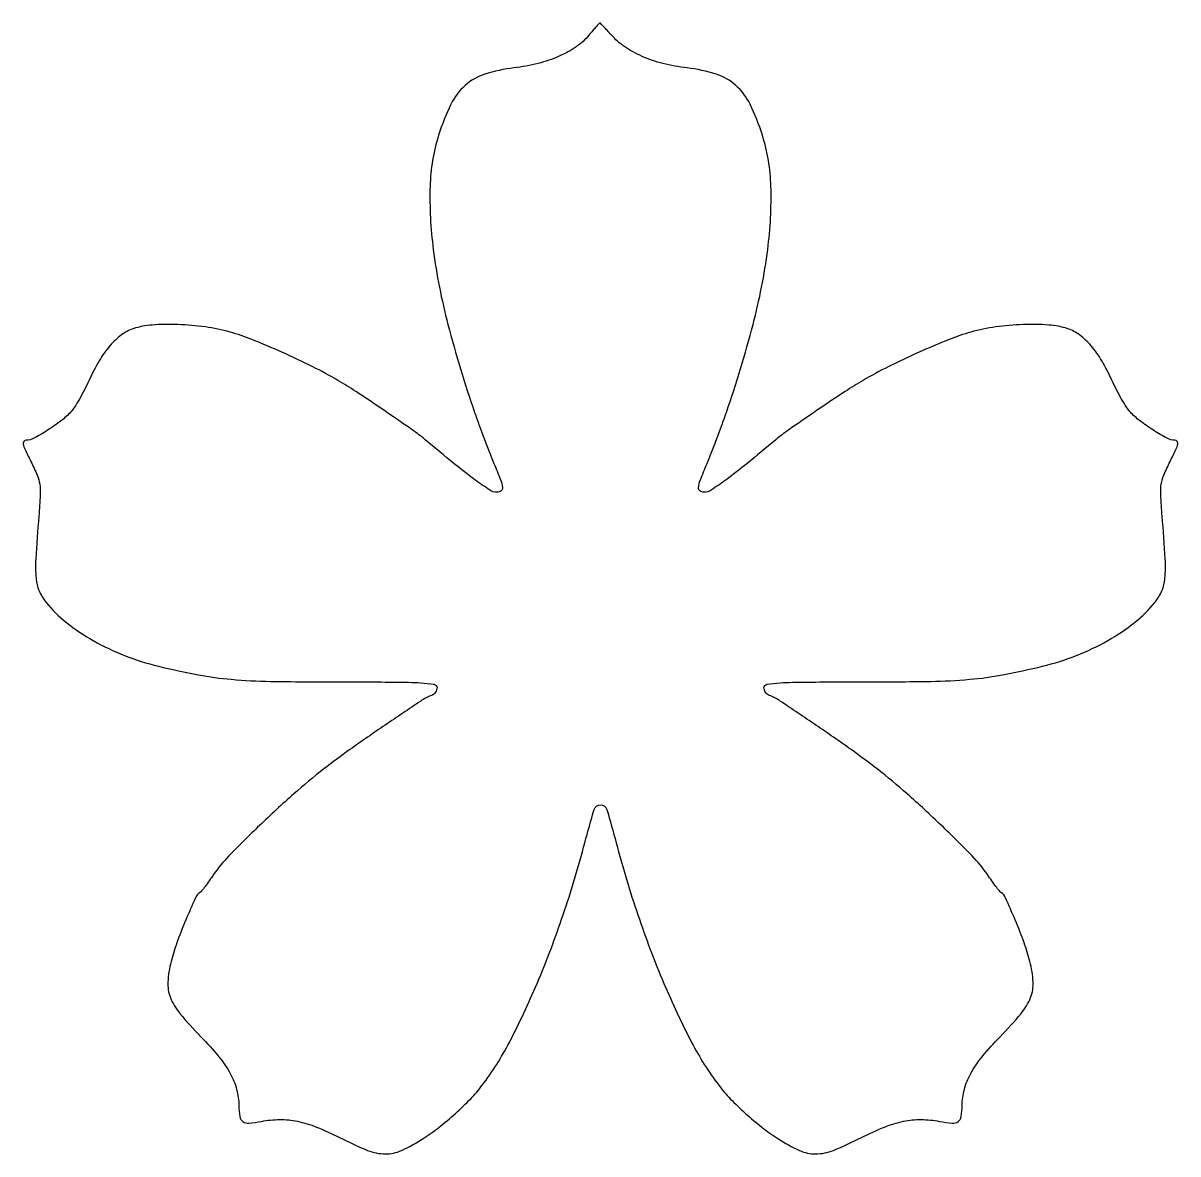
# Model space of a CAD drawing. Extents: x 1 to 333, y 1 to 326.
import ezdxf

# ---------------------------------------------------------------- set-up
doc = ezdxf.new("R2010")
doc.units = 0

msp = doc.modelspace()

# ---------------------------------------------------------------- linework, layer by layer
msp.add_lwpolyline([(163.690195, 322.472092, -0.069194), (160.021054, 319.124528, -0.047444), (155.085798, 316.385846, -0.041845), (149.058192, 314.333649, -0.030715), (142.111858, 313.047332, 0.046896), (133.719702, 311.211018, 0.105389), (128.088523, 307.993215, 0.097679), (124.003124, 302.584512, 0.036564), (120.468755, 293.711748, 0.069823), (117.995721, 279.001528, 0.039036), (118.920766, 260.841386, 0.032075), (123.14097, 239.253657, 0.0187), (130.80312, 214, 0.004276), (132.117276, 210.291167, 0.003071), (133.646138, 206.169789, 0.003101), (135.149917, 202.264551, 0.006681), (136.366678, 199.280132, -0.006383), (138.337289, 194.454907, -0.067182), (138.844469, 192.389505, -0.26048), (138.431493, 191.420839, -0.170127), (137.25, 191.02782, -0.140607), (135.177083, 191.658341, -0.014105), (130.872566, 194.621395, -0.01311), (124.965038, 199.18073, -0.004433), (116.600324, 206.117977, 0.022886), (112.95045, 208.924325, 0.002964), (104.849905, 214.511382, 0.003502), (96.641717, 220.017422, 0.014003), (91.5, 223.211365, 0.016738), (84.245741, 227.121545, 0.010068), (75.401251, 231.293645, 0.009926), (66.789736, 234.942459, 0.026769), (60.5, 237.078623, 0.033858), (53.400755, 238.563517, 0.02585), (45.491113, 239.251889, 0.026332), (38.080687, 239.121968, 0.062228), (32.670982, 238.056429, 0.082928), (29.24543, 236.254492, 0.053071), (25.965804, 233.163642, 0.043963), (22.856357, 228.818329, 0.026893), (19.946565, 223.22188, -0.012287), (18.624657, 220.487201, -0.011952), (17.158304, 217.795032, -0.011934), (15.757478, 215.492252, -0.042819), (14.708604, 214.129483, -0.044638), (11.939025, 211.600476, -0.021462), (7.987651, 208.851171, -0.017911), (4.040626, 206.543021, -0.123963), (1.884034, 206, 0.224189), (1.182936, 205.669007, 0.229552), (1.002363, 204.922531, 0.056386), (1.533412, 203.354747, 0.006041), (3.210556, 199.894553, -0.016435), (5.032611, 195.927371, -0.063415), (5.756895, 193.320675, -0.048762), (5.898687, 190.300363, -0.007061), (5.500116, 184.144553, 0.004291), (4.632883, 171.810818, 0.036526), (4.696108, 166.266086, 0.080309), (5.59034, 162.684851, 0.069014), (7.597704, 159.357066, 0.055445), (13.435251, 153.58877, 0.03801), (21.167294, 148.381788, 0.035746), (30.180937, 144.080685, 0.033971), (39.868494, 141.021813, 0.01302), (51.399033, 138.541352, 0.024524), (60.829054, 137.243063, 0.017879), (72.108763, 136.655717, 0.004067), (91.250163, 136.5, -0.001284), (108.288922, 136.456258, -0.012989), (115.37571, 136.235714, -0.025805), (119.179895, 135.820619, -0.368037), (120.000163, 134.856989, -0.08443), (119.885816, 134.185042, -0.066115), (119.550954, 133.524279, -0.066175), (119.055625, 132.974398, -0.084948), (118.471169, 132.62731, 0.055606), (115.298899, 130.985836, 0.002505), (105.099208, 124.103049, 0.004699), (94.936638, 117.030105, 0.01089), (87.47997, 111.487562, 0.016026), (78.796404, 104.276384, 0.009738), (68.980817, 95.231579, 0.008656), (60.143048, 86.465237, 0.043742), (55.752552, 81.087958, -0.005737), (54.500245, 79.291447, -0.007633), (53.318707, 77.689525, -0.005616), (52.297693, 76.37938, -0.073883), (51.849177, 75.961488, 0.136903), (50.519459, 74.370288, 0.00678), (47.770384, 68.052844, 0.011979), (45.190688, 61.459046, 0.023859), (43.527723, 56.106988, 0.049243), (42.605312, 50.209192, 0.109054), (43.329133, 45.738571, 0.080294), (46.059426, 41.163102, 0.018403), (52.116328, 34.463433, -0.020722), (57.273177, 28.705885, -0.046689), (60.557293, 23.860594, -0.059841), (62.379919, 19.334398, -0.064684), (63.015313, 14.624273, 0.037859), (63.267774, 11.498137, 0.20506), (64.153071, 10.088503, 0.174495), (65.886562, 9.627365, 0.026248), (69.507253, 10.130213, -0.045774), (74.816472, 10.657536, -0.052903), (79.873865, 10.159329, -0.044846), (85.348881, 8.504427, -0.021852), (92, 5.479301, 0.021187), (100.037834, 1.810552, 0.093568), (105.116779, 0.785061, 0.110831), (109.775847, 1.768963, 0.035701), (116.008342, 5.175845, 0.023723), (120.564394, 8.421999, 0.017231), (125.323017, 12.437916, 0.017442), (129.681492, 16.666682, 0.029157), (133, 20.548482, 0.042235), (140.787769, 32.84391, 0.02002), (148.786421, 49.827333, 0.018635), (156.257067, 69.504274, 0.017103), (162.479179, 90.25, -0.009777), (165.200814, 99.832423, -0.329866), (167, 101.164332, -0.329866), (168.799186, 99.832423, -0.009777), (171.520821, 90.25, 0.017103), (177.742933, 69.504274, 0.018635), (185.213579, 49.827333, 0.02002), (193.212231, 32.84391, 0.042235), (201, 20.548482, 0.029157), (204.318508, 16.666682, 0.017442), (208.676983, 12.437916, 0.017231), (213.435606, 8.421999, 0.023723), (217.991658, 5.175845, 0.035701), (224.224153, 1.768963, 0.110831), (228.883221, 0.785061, 0.093568), (233.962166, 1.810552, 0.021187), (242, 5.479301, -0.021852), (248.651119, 8.504427, -0.044846), (254.126135, 10.159329, -0.052903), (259.183528, 10.657536, -0.045774), (264.492747, 10.130213, 0.026248), (268.113438, 9.627365, 0.174495), (269.846929, 10.088503, 0.20506), (270.732226, 11.498137, 0.037859), (270.984687, 14.624273, -0.064684), (271.620081, 19.334398, -0.059841), (273.442707, 23.860594, -0.046689), (276.726823, 28.705885, -0.020722), (281.883672, 34.463433, 0.018403), (287.940574, 41.163102, 0.080294), (290.670867, 45.738571, 0.109054), (291.394688, 50.209192, 0.049243), (290.472277, 56.106988, 0.023859), (288.809312, 61.459046, 0.011979), (286.229616, 68.052844, 0.00678), (283.480541, 74.370288, 0.136903), (282.150823, 75.961488, -0.073883), (281.702307, 76.37938, -0.005616), (280.681293, 77.689525, -0.007633), (279.499755, 79.291447, -0.005737), (278.247448, 81.087958, 0.043742), (273.856952, 86.465237, 0.008656), (265.019183, 95.231579, 0.009738), (255.203596, 104.276384, 0.016026), (246.52003, 111.487562, 0.01089), (239.063362, 117.030105, 0.004699), (228.900792, 124.103049, 0.002505), (218.701101, 130.985836, 0.055606), (215.528831, 132.62731, -0.084948), (214.944375, 132.974398, -0.066175), (214.449046, 133.524279, -0.066115), (214.114184, 134.185042, -0.08443), (213.999837, 134.856989, -0.368037), (214.820105, 135.820619, -0.025805), (218.62429, 136.235714, -0.012989), (225.711078, 136.456258, -0.001284), (242.749837, 136.5, 0.004067), (261.891237, 136.655717, 0.017879), (273.170946, 137.243063, 0.024524), (282.600967, 138.541352, 0.01302), (294.131506, 141.021813, 0.033971), (303.819063, 144.080685, 0.035746), (312.832706, 148.381788, 0.03801), (320.564749, 153.58877, 0.055445), (326.402296, 159.357066, 0.069014), (328.40966, 162.684851, 0.080309), (329.303892, 166.266086, 0.036526), (329.367117, 171.810818, 0.004291), (328.499884, 184.144553, -0.007061), (328.101313, 190.300363, -0.048762), (328.243105, 193.320675, -0.063415), (328.967389, 195.927371, -0.016435), (330.789444, 199.894553, 0.006041), (332.466588, 203.354747, 0.056386), (332.997637, 204.922531, 0.229552), (332.817064, 205.669007, 0.224189), (332.115966, 206, -0.123963), (329.959374, 206.543021, -0.017911), (326.012349, 208.851171, -0.021462), (322.060975, 211.600476, -0.044638), (319.291396, 214.129483, -0.042819), (318.242522, 215.492252, -0.011934), (316.841696, 217.795032, -0.011952), (315.375343, 220.487201, -0.012287), (314.053435, 223.22188, 0.026893), (311.143643, 228.818329, 0.043963), (308.034196, 233.163642, 0.053071), (304.75457, 236.254492, 0.082928), (301.329018, 238.056429, 0.062228), (295.919313, 239.121968, 0.026332), (288.508887, 239.251889, 0.02585), (280.599245, 238.563517, 0.033858), (273.5, 237.078623, 0.026769), (267.210264, 234.942459, 0.009926), (258.598749, 231.293645, 0.010068), (249.754259, 227.121545, 0.016738), (242.5, 223.211365, 0.014003), (237.358283, 220.017422, 0.003502), (229.150095, 214.511382, 0.002964), (221.04955, 208.924325, 0.022886), (217.399676, 206.117977, -0.004433), (209.034962, 199.18073, -0.01311), (203.127434, 194.621395, -0.014105), (198.822917, 191.658341, -0.140607), (196.75, 191.02782, -0.170127), (195.568507, 191.420839, -0.26048), (195.155531, 192.389505, -0.067182), (195.662711, 194.454907, -0.006383), (197.633322, 199.280132, 0.006681), (198.850083, 202.264551, 0.003101), (200.353862, 206.169789, 0.003071), (201.882724, 210.291167, 0.004276), (203.19688, 214, 0.0187), (210.85903, 239.253657, 0.032075), (215.079234, 260.841386, 0.039036), (216.004279, 279.001528, 0.069823), (213.531245, 293.711748, 0.036564), (209.996876, 302.584512, 0.097679), (205.911477, 307.993215, 0.105389), (200.280298, 311.211018, 0.046896), (191.888142, 313.047332, -0.030634), (184.961302, 314.32888, -0.041693), (178.947474, 316.372183, -0.046829), (173.958164, 319.126809, -0.063137), (170.098948, 322.540085, 0.005253), (168.914184, 323.861201, 0.008379), (167.871058, 324.962442, 0.003108), (166.962816, 325.8782, 0.264731), (166.780551, 325.927803, 0.146281), (166.602512, 325.820505, 0.002069), (165.757032, 324.882906, 0.00555), (164.787387, 323.7741, 0.003604)], format="xyb", close=True)

doc.saveas('drawing.dxf')
